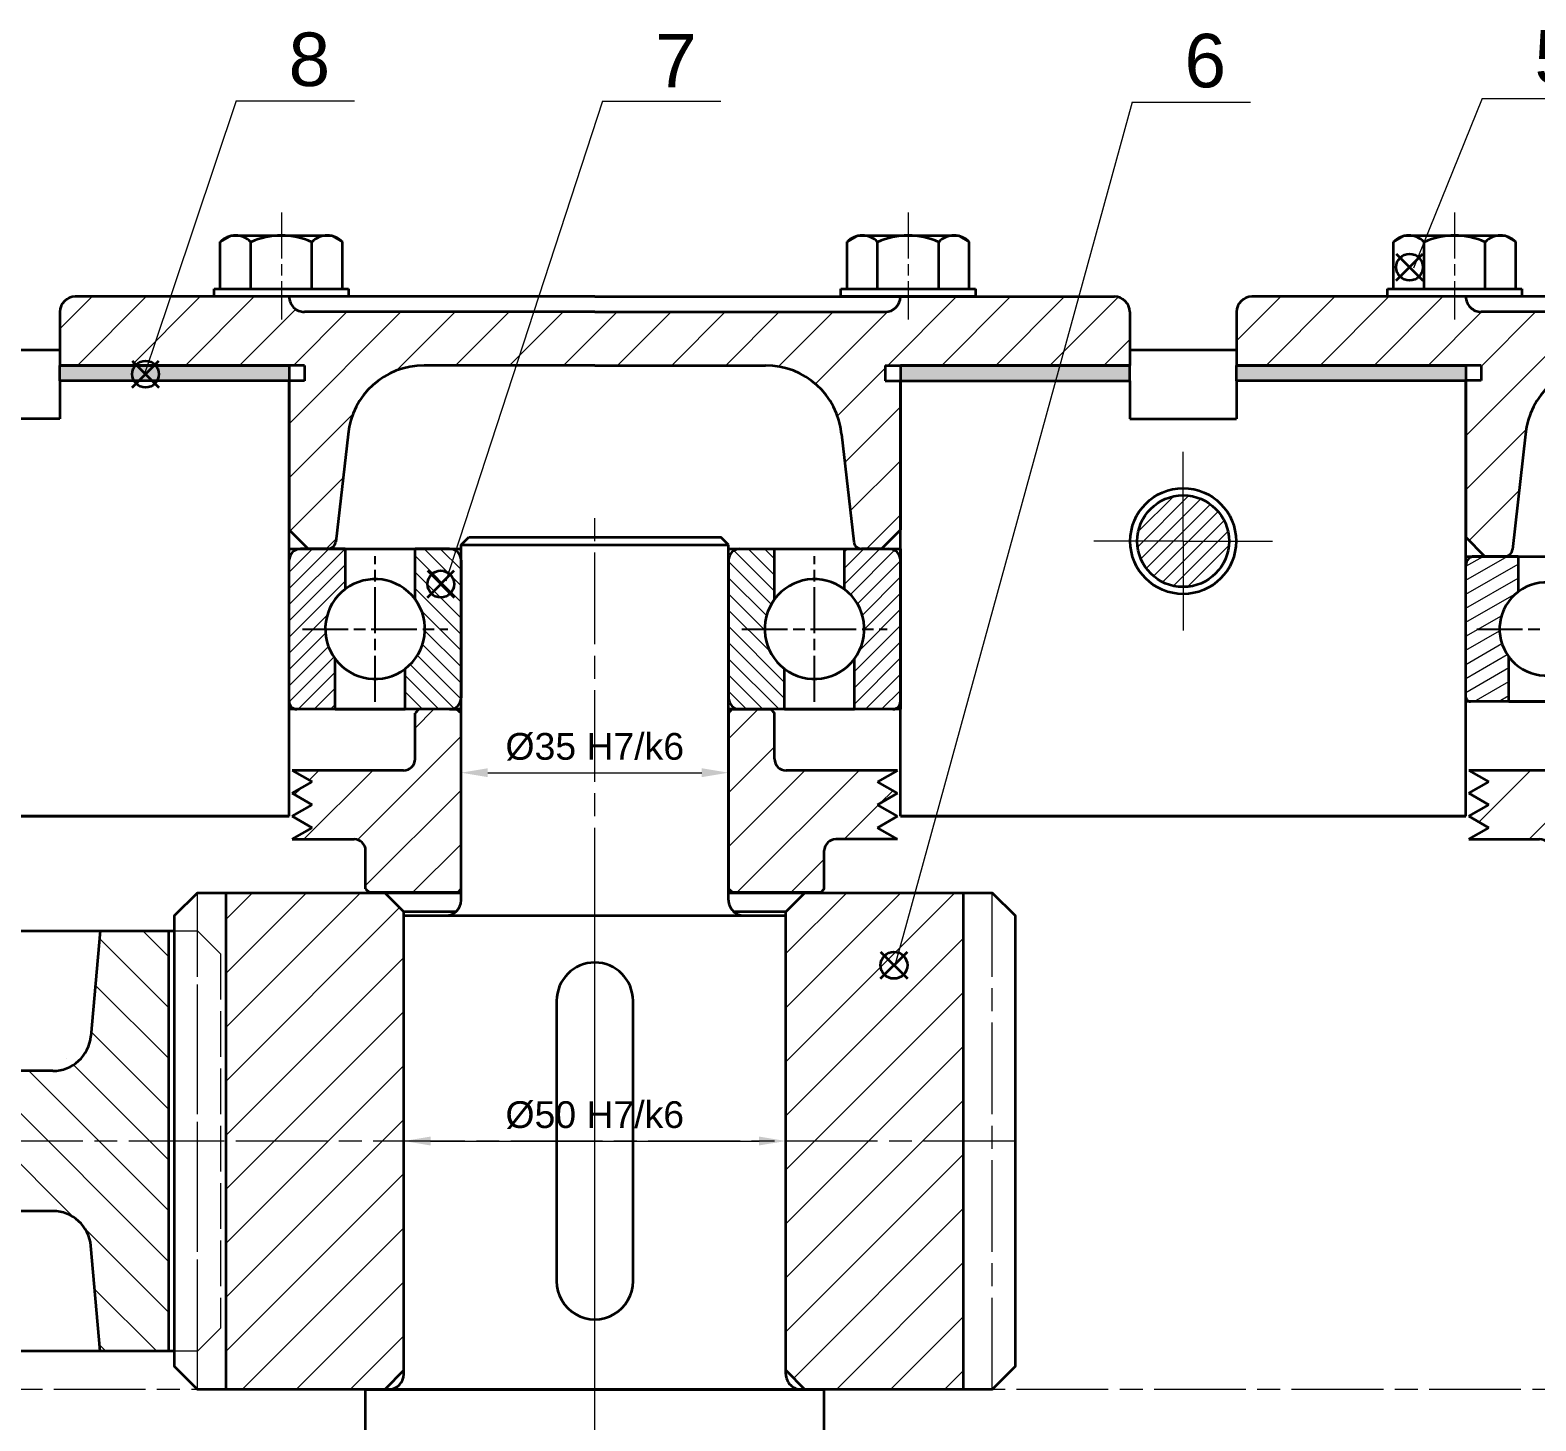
# Model space of a CAD drawing. Header units: millimetres. Extents: x 4028 to 8898, y 4975 to 5816.
# Drawn here: x 5647.1 to 5844.1, y 5161.6 to 5343.6 of the extents above; entities that cross this region are included whole.
import ezdxf

# ---------------------------------------------------------------- set-up
doc = ezdxf.new("R2010")
doc.units = ezdxf.units.MM
for name, pattern in [('AM_ISO02W050', [7.5, 6, -1.5]), ('AM_ISO08W050', [18, 12, -1.5, 3, -1.5]), ('AM_ISO08W050x2', [9, 6, -0.75, 1.5, -0.75])]:
    doc.linetypes.add(name, pattern=pattern)
doc.layers.get('0').update_dxf_attribs({"lineweight": 35})
for name, color, linetype, lineweight in [('AM_0', 7, 'Continuous', 35), ('AM_0N', 7, 'Continuous', 35), ('AM_12', 7, 'Continuous', 35), ('AM_3', 6, 'AM_ISO02W050', 13), ('AM_4', 3, 'Continuous', 13), ('AM_5', 3, 'Continuous', 13), ('AM_7', 4, 'AM_ISO08W050', 13), ('AM_7N', 4, 'AM_ISO08W050', 25), ('AM_8', 1, 'Continuous', 13), ('Dim', 2, 'Continuous', 9)]:
    doc.layers.add(name, color=color, linetype=linetype, lineweight=lineweight)
doc.styles.get("Standard").update_dxf_attribs({"font": 'arial.ttf'})
doc.dimstyles.new('AM_ISO$0', dxfattribs={"dimtxt": 3.5, "dimasz": 3.5, "dimexe": 1, "dimexo": 1.25, "dimgap": 1.5, "dimtad": 1, "dimtoh": 1, "dimdsep": 46, "dimtxsty": 'Standard', "dimcen": 0, "dimclrd": 256, "dimclre": 256, "dimclrt": 2, "dimadec": 0, "dimazin": 2, "dimtp": 0.1, "dimtm": 0.1, "dimtfac": 0.71, "dimtmove": 1, "dimatfit": 3, "dimfxl": 1, "dimlwd": -1, "dimlwe": -1, "dimarcsym": 2})
pattern_1 = [(45, (-1806.1169, -1909.015), (-1.0606602, 1.0606602), [])]
pattern_2 = [(135, (-1806.1169, -1909.015), (-1.0606602, -1.0606602), [])]
pattern_3 = [(45, (0, 0), (-3.535534, 3.535534), [])]
pattern_4 = [(45, (-619.927, 115.7285), (-3.535534, 3.535534), [])]
pattern_5 = [(45, (0, 0), (-3.535534, 3.535534), [])]
pattern_6 = [(135, (0, 0), (-3.323402, -3.323402), [])]

# ---------------------------------------------------------------- blocks, each defined once
blk = doc.blocks.new('ol1')
at = {"layer": 'AM_8'}
h = blk.add_hatch(dxfattribs=at)
h.set_pattern_fill('ANSI31', color=256, scale=0.5, angle=-15, style=0)
h.set_pattern_definition([(120, (0, 0), (-1.374815, -0.79375), [])])
h.paths.add_polyline_path([(-109.12, -60.91, -0.414214), (-108.02, -59.81), (-90.72, -59.81, -0.414214), (-90.12, -60.41), (-90.12, -65.44), (-95.97, -65.44, 0.414214), (-104.49, -66.66), (-109.12, -66.66)])
h.paths.add_polyline_path([(-109.12, -124.97), (-104.49, -124.97, 0.414214), (-95.97, -126.18), (-90.12, -126.18), (-90.12, -131.21, -0.414214), (-90.72, -131.81), (-108.02, -131.81, -0.414214), (-109.12, -130.71)])
h = blk.add_hatch(dxfattribs=at)
h.set_pattern_fill('ANSI31', color=256, scale=0.5, angle=90, style=0)
h.set_pattern_definition([(225, (0, 0), (1.122532, -1.122532), [])])
h.paths.add_polyline_path([(-109.12, -111.91, -0.414214), (-108.02, -110.81), (-91.22, -110.81, -0.414214), (-90.12, -111.91), (-90.12, -117.66), (-94.75, -117.66, 0.414214), (-103.28, -116.44), (-109.12, -116.44)])
h.paths.add_polyline_path([(-109.12, -75.18), (-103.28, -75.18, 0.414214), (-94.75, -73.97), (-90.12, -73.97), (-90.12, -79.71, -0.414214), (-91.22, -80.81), (-108.02, -80.81, -0.414214), (-109.12, -79.71)])
at = {"layer": 'AM_0N'}
for p, q in [((-109.12, -66.66), (-109.12, -60.91)), ((-108.02, -59.81), (-90.72, -59.81)), ((-90.12, -60.41), (-90.12, -65.44)), ((-109.12, -75.18), (-109.12, -66.66)), ((-104.49, -66.66), (-109.12, -66.66)), ((-90.12, -65.44), (-95.97, -65.44)), ((-90.12, -73.97), (-90.12, -65.44)), ((-90.12, -73.97), (-94.75, -73.97)), ((-90.12, -73.97), (-90.12, -79.71)), ((-109.12, -79.71), (-109.12, -75.18)), ((-103.28, -75.18), (-109.12, -75.18)), ((-109.12, -80.81), (-109.12, -79.71)), ((-90.12, -80.81), (-90.12, -79.71)), ((-108.02, -80.81), (-91.22, -80.81)), ((-109.12, -111.91), (-109.12, -110.81)), ((-109.12, -111.91), (-109.12, -116.44)), ((-108.02, -110.81), (-91.22, -110.81)), ((-90.12, -111.91), (-90.12, -110.81)), ((-90.12, -111.91), (-90.12, -117.66)), ((-109.12, -124.97), (-109.12, -116.44)), ((-103.28, -116.44), (-109.12, -116.44)), ((-90.12, -117.66), (-94.75, -117.66)), ((-90.12, -126.18), (-90.12, -117.66)), ((-109.12, -124.97), (-109.12, -130.71)), ((-109.12, -124.97), (-104.49, -124.97)), ((-90.12, -126.18), (-95.97, -126.18)), ((-90.12, -126.18), (-90.12, -131.21)), ((-90.72, -131.81), (-108.02, -131.81))]:
    blk.add_line(p, q, dxfattribs=at)
for centre, radius, start, end in [((-108.02, -60.91), 1.1, 90, 180), ((-90.72, -60.41), 0.6, 0, 90), ((-99.62, -70.31), 6.09, 53.1301, 143.1301), ((-99.62, -70.31), 6.09, 143.1301, 233.1301), ((-99.62, -70.31), 6.09, 323.1301, 53.1301), ((-99.62, -70.31), 6.09, 233.1301, 323.1301), ((-108.02, -79.71), 1.1, 180, 270), ((-91.22, -79.71), 1.1, 270, 0), ((-108.02, -111.91), 1.1, 90, 180), ((-91.22, -111.91), 1.1, 0, 90), ((-99.62, -121.31), 6.09, 36.8699, 126.8699), ((-99.62, -121.31), 6.09, 126.8699, 216.8699), ((-99.62, -121.31), 6.09, 306.8699, 36.8699), ((-99.62, -121.31), 6.09, 216.8699, 306.8699), ((-108.02, -130.71), 1.1, 180, 270), ((-90.72, -131.21), 0.6, 270, 0)]:
    blk.add_arc(centre, radius, start, end, dxfattribs=at)
at = {"layer": 'AM_7N', "linetype": 'AM_ISO08W050x2'}
for p, q in [((-99.62, -79.4), (-99.62, -61.22)), ((-90.53, -70.31), (-108.71, -70.31)), ((-99.62, -130.4), (-99.62, -112.22)), ((-90.53, -121.31), (-108.71, -121.31))]:
    blk.add_line(p, q, dxfattribs=at)
blk = doc.blocks.new('oltruc2')
at = {"layer": 'AM_8', "rotation": 90}
blk.add_blockref('ol1', (1393.24, 1951.49), dxfattribs=at)
blk = doc.blocks.new('ol2')
at = {"layer": 'AM_8'}
h = blk.add_hatch(dxfattribs=at)
h.set_pattern_fill('_U', color=256, scale=1.5, angle=45, style=0, pattern_type=0)
h.set_pattern_definition(pattern_1)
edge = h.paths.add_edge_path()
edge.add_line((-3.915, -10.5), (-9.75, -10.5))
edge.add_arc((-9.75, -9), 1.5, 540, 630, ccw=False)
edge.add_line((-11.25, -9), (-11.25, 9.5))
edge.add_arc((-10.25, 9.5), 1, 450, 540, ccw=False)
edge.add_line((-10.25, 10.5), (-5.22, 10.5))
edge.add_line((-5.22, 10.5), (-5.22, 3.915))
edge.add_arc((0, 0), 6.525, 503.1301, 593.1301)
edge.add_line((-3.915, -5.22), (-3.915, -10.5))
h = blk.add_hatch(dxfattribs=at)
h.set_pattern_fill('_U', color=256, scale=1.5, angle=135, style=0, pattern_type=0)
h.set_pattern_definition(pattern_2)
edge = h.paths.add_edge_path()
edge.add_line((9.75, -10.5), (5.22, -10.5))
edge.add_line((5.22, -10.5), (5.22, -3.915))
edge.add_arc((0, 0), 6.525, 683.1301, 773.1301)
edge.add_line((3.915, 5.22), (3.915, 10.5))
edge.add_line((3.915, 10.5), (9.75, 10.5))
edge.add_arc((9.75, 9), 1.5, 360, 450, ccw=False)
edge.add_line((11.25, 9), (11.25, -9))
edge.add_arc((9.75, -9), 1.5, 630, 720, ccw=False)
h = blk.add_hatch(dxfattribs=at)
h.set_pattern_fill('_U', color=256, scale=1.5, angle=135, style=0, pattern_type=0)
h.set_pattern_definition(pattern_2)
edge = h.paths.add_edge_path()
edge.add_line((47.75, 10.5), (53.585, 10.5))
edge.add_line((53.585, 10.5), (53.585, 5.22))
edge.add_arc((57.5, 0), 6.525, 486.8699, 576.8699)
edge.add_line((52.28, -3.915), (52.28, -10.5))
edge.add_line((52.28, -10.5), (47.75, -10.5))
edge.add_arc((47.75, -9), 1.5, 540, 630, ccw=False)
edge.add_line((46.25, -9), (46.25, 9))
edge.add_arc((47.75, 9), 1.5, 450, 540, ccw=False)
h = blk.add_hatch(dxfattribs=at)
h.set_pattern_fill('_U', color=256, scale=1.5, angle=45, style=0, pattern_type=0)
h.set_pattern_definition(pattern_1)
edge = h.paths.add_edge_path()
edge.add_line((62.72, 3.915), (62.72, 10.5))
edge.add_line((62.72, 10.5), (67.75, 10.5))
edge.add_arc((67.75, 9.5), 1, 360, 450, ccw=False)
edge.add_line((68.75, 9.5), (68.75, -9))
edge.add_arc((67.25, -9), 1.5, 630, 720, ccw=False)
edge.add_line((67.25, -10.5), (61.415, -10.5))
edge.add_line((61.415, -10.5), (61.415, -5.22))
edge.add_arc((57.5, 0), 6.525, 666.8699, 756.8699)
at = {"layer": 'AM_0N'}
for p, q in [((-10.25, 10.5), (-5.22, 10.5)), ((3.915, 10.5), (-5.22, 10.5)), ((-5.22, 10.5), (-5.22, 3.915)), ((3.915, 10.5), (9.75, 10.5)), ((3.915, 10.5), (3.915, 5.22)), ((11.25, 10.5), (9.75, 10.5)), ((47.75, 10.5), (46.25, 10.5)), ((47.75, 10.5), (53.585, 10.5)), ((62.72, 10.5), (53.585, 10.5)), ((53.585, 10.5), (53.585, 5.22)), ((62.72, 10.5), (67.75, 10.5)), ((62.72, 10.5), (62.72, 3.915)), ((-11.25, -9), (-11.25, 9.5)), ((11.25, -9), (11.25, 9)), ((46.25, -9), (46.25, 9)), ((68.75, 9.5), (68.75, -9)), ((5.22, -3.915), (5.22, -10.5)), ((52.28, -3.915), (52.28, -10.5)), ((-3.915, -5.22), (-3.915, -10.5)), ((61.415, -10.5), (61.415, -5.22)), ((-3.915, -10.5), (-9.75, -10.5)), ((5.22, -10.5), (-3.915, -10.5)), ((9.75, -10.5), (5.22, -10.5)), ((11.25, -10.5), (9.75, -10.5)), ((47.75, -10.5), (46.25, -10.5)), ((47.75, -10.5), (52.28, -10.5)), ((61.415, -10.5), (52.28, -10.5)), ((61.415, -10.5), (67.25, -10.5))]:
    blk.add_line(p, q, dxfattribs=at)
for centre, radius, start, end in [((-10.25, 9.5), 1, 90, 180), ((9.75, 9), 1.5, 0, 90), ((47.75, 9), 1.5, 90, 180), ((67.75, 9.5), 1, 0, 90), ((0, 0), 6.525, 53.1301, 143.1301), ((57.5, 0), 6.525, 36.8699, 126.8699), ((0, 0), 6.525, 323.1301, 53.1301), ((57.5, 0), 6.525, 126.8699, 216.8699), ((0, 0), 6.525, 143.1301, 233.1301), ((57.5, 0), 6.525, 306.8699, 36.8699), ((0, 0), 6.525, 233.1301, 323.1301), ((57.5, 0), 6.525, 216.8699, 306.8699), ((-9.75, -9), 1.5, 180, 270), ((9.75, -9), 1.5, 270, 0), ((47.75, -9), 1.5, 180, 270), ((67.25, -9), 1.5, 270, 0)]:
    blk.add_arc(centre, radius, start, end, dxfattribs=at)
at = {"layer": 'AM_7N', "linetype": 'AM_ISO08W050x2'}
for p, q in [((0, 9.525), (0, -9.525)), ((57.5, 9.525), (57.5, -9.525)), ((67.025, 0), (47.975, 0)), ((9.525, 0), (-9.525, 0))]:
    blk.add_line(p, q, dxfattribs=at)
blk = doc.blocks.new('olan2')
at = {"layer": 'AM_8'}
blk.add_blockref('ol2', (0, 0), dxfattribs=at)
blk = doc.blocks.new('truc2')
at = {"layer": 'AM_0'}
for p, q in [((1259.7, 2383.12), (1259.7, 2373.12)), ((1319.7, 2383.12), (1319.7, 2373.12)), ((1319.7, 2373.12), (1259.7, 2373.12)), ((1316.7, 2373.12), (1262.7, 2373.12)), ((1264.7, 2371.12), (1264.7, 2311.12)), ((1314.7, 2371.12), (1314.7, 2311.12)), ((1314.7, 2311.12), (1264.7, 2311.12)), ((1309.2, 2311.12), (1270.2, 2311.12)), ((1272.2, 2309.12), (1272.2, 2262.62)), ((1307.2, 2309.12), (1307.2, 2262.62)), ((1307.2, 2262.62), (1272.2, 2262.62)), ((1272.2, 2262.62), (1273.2, 2261.62)), ((1307.2, 2262.62), (1306.2, 2261.62)), ((1306.2, 2261.62), (1273.2, 2261.62))]:
    blk.add_line(p, q, dxfattribs=at)
for points in [[(1284.7, 2358.97), (1284.7, 2331.47)], [(1294.7, 2331.47), (1294.7, 2358.97)], [(1284.7, 2331.47), (1284.7, 2322.27)], [(1294.7, 2322.27), (1294.7, 2331.47)]]:
    blk.add_lwpolyline(points, dxfattribs=at)
for centre, radius, start, end in [((1262.7, 2371.12), 2, 0, 90), ((1316.7, 2371.12), 2, 90, 180), ((1289.7, 2358.97), 5, 0, 180), ((1289.7, 2322.27), 5, 180, 0), ((1270.2, 2309.12), 2, 0, 90), ((1309.2, 2309.12), 2, 90, 180)]:
    blk.add_arc(centre, radius, start, end, dxfattribs=at)
at = {"layer": 'AM_7'}
blk.add_line((1289.7, 2473.62), (1289.7, 2258.62), dxfattribs=at)
blk = doc.blocks.new('napolan21')
at = {"layer": 'AM_8'}
h = blk.add_hatch(dxfattribs=at)
h.set_pattern_fill('_U', color=256, scale=5, angle=45, style=0, pattern_type=0)
h.set_pattern_definition(pattern_3)
edge = h.paths.add_edge_path()
edge.add_line((1797.16, 2198.57), (1769.16, 2198.57))
edge.add_arc((1769.16, 2200.57), 2, 180, 270, ccw=False)
edge.add_line((1767.16, 2200.57), (1767.16, 2207.57))
edge.add_line((1767.16, 2207.57), (1799.16, 2207.57))
edge.add_line((1799.16, 2207.57), (1799.16, 2209.57))
edge.add_line((1799.16, 2209.57), (1797.16, 2209.57))
edge.add_line((1797.16, 2209.57), (1797.16, 2229.07))
edge.add_line((1797.16, 2229.07), (1799.66, 2231.57))
edge.add_line((1799.66, 2231.57), (1803.16, 2231.57))
edge.add_line((1803.16, 2231.57), (1804.86, 2216.57))
edge.add_arc((1814.81, 2217.57), 10, 185.7106, 270)
edge.add_line((1814.81, 2207.57), (1837.16, 2207.57))
edge.add_line((1837.16, 2207.57), (1859.51, 2207.57))
edge.add_arc((1859.51, 2217.57), 10, 270, 354.2894)
edge.add_line((1869.46, 2216.57), (1871.16, 2231.57))
edge.add_line((1871.16, 2231.57), (1874.66, 2231.57))
edge.add_line((1874.66, 2231.57), (1877.16, 2229.07))
edge.add_line((1877.16, 2229.07), (1877.16, 2209.57))
edge.add_line((1877.16, 2209.57), (1875.16, 2209.57))
edge.add_line((1875.16, 2209.57), (1875.16, 2207.57))
edge.add_line((1875.16, 2207.57), (1907.16, 2207.57))
edge.add_line((1907.16, 2207.57), (1907.16, 2200.57))
edge.add_arc((1905.16, 2200.57), 2, -90, 0, ccw=False)
edge.add_line((1905.16, 2198.57), (1877.16, 2198.57))
edge.add_arc((1875.16, 2198.57), 2, 0, 90)
edge.add_line((1875.16, 2200.57), (1799.16, 2200.57))
edge.add_arc((1799.16, 2198.57), 2, 90, 180)
for p, q in [((1797.16, 2229.07), (1799.66, 2231.57)), ((1799.66, 2231.57), (1802.27, 2231.57)), ((1874.66, 2231.57), (1872.05, 2231.57)), ((1877.16, 2229.07), (1874.66, 2231.57)), ((1797.16, 2209.57), (1797.16, 2229.07)), ((1804.86, 2216.57), (1803.26, 2230.68)), ((1869.46, 2216.57), (1871.06, 2230.68)), ((1877.16, 2209.57), (1877.16, 2229.07)), ((1799.16, 2209.57), (1797.16, 2209.57)), ((1799.16, 2207.57), (1799.16, 2209.57)), ((1875.16, 2209.57), (1877.16, 2209.57)), ((1875.16, 2207.57), (1875.16, 2209.57)), ((1799.16, 2207.57), (1767.16, 2207.57)), ((1767.16, 2200.57), (1767.16, 2207.57)), ((1837.16, 2207.57), (1814.81, 2207.57)), ((1837.16, 2207.57), (1859.51, 2207.57)), ((1875.16, 2207.57), (1907.16, 2207.57)), ((1907.16, 2200.57), (1907.16, 2207.57)), ((1837.16, 2200.57), (1799.16, 2200.57)), ((1837.16, 2200.57), (1875.16, 2200.57)), ((1837.16, 2198.57), (1769.16, 2198.57)), ((1837.16, 2198.57), (1769.16, 2198.57)), ((1837.16, 2198.57), (1905.16, 2198.57)), ((1837.16, 2198.57), (1905.16, 2198.57))]:
    blk.add_line(p, q)
for centre, radius, start, end in [((1802.27, 2230.57), 1, 6.4662, 90), ((1872.05, 2230.57), 1, 90, 173.5338), ((1814.81, 2217.57), 10, 185.7106, 270), ((1859.51, 2217.57), 10, 270, 354.2894), ((1769.16, 2200.57), 2, 180, 270), ((1799.16, 2198.57), 2, 90, 180), ((1875.16, 2198.57), 2, 0, 90), ((1905.16, 2200.57), 2, 270, 0)]:
    blk.add_arc(centre, radius, start, end)
blk = doc.blocks.new('napo1')
at = {"layer": 'AM_8'}
h = blk.add_hatch(dxfattribs=at)
h.set_pattern_fill('_U', color=256, scale=5, angle=45, style=0, pattern_type=0)
h.set_pattern_definition(pattern_3)
edge = h.paths.add_edge_path()
edge.add_line((796.92, 2690.54), (794.92, 2690.54))
edge.add_line((794.92, 2690.54), (794.92, 2711.04))
edge.add_line((794.92, 2711.04), (797.42, 2713.54))
edge.add_line((797.42, 2713.54), (800.92, 2713.54))
edge.add_line((800.92, 2713.54), (802.72, 2697.55))
edge.add_arc((812.67, 2698.54), 10, 185.7106, 270)
edge.add_line((812.67, 2688.54), (849.17, 2688.54))
edge.add_arc((849.17, 2698.54), 10, 270, 354.2894)
edge.add_line((859.12, 2697.55), (860.92, 2713.54))
edge.add_line((860.92, 2713.54), (864.42, 2713.54))
edge.add_line((864.42, 2713.54), (866.92, 2711.04))
edge.add_line((866.92, 2711.04), (866.92, 2690.54))
edge.add_line((866.92, 2690.54), (864.92, 2690.54))
edge.add_line((864.92, 2690.54), (864.92, 2688.54))
edge.add_line((864.92, 2688.54), (896.92, 2688.54))
edge.add_line((896.92, 2688.54), (896.92, 2681.54))
edge.add_arc((894.92, 2681.54), 2, -90, 0, ccw=False)
edge.add_line((894.92, 2679.54), (866.92, 2679.54))
edge.add_arc((864.92, 2679.54), 2, 0, 90)
edge.add_line((864.92, 2681.54), (796.92, 2681.54))
edge.add_arc((796.92, 2679.54), 2, 90, 180)
edge.add_line((794.92, 2679.54), (766.92, 2679.54))
edge.add_arc((766.92, 2681.54), 2, 180, 270, ccw=False)
edge.add_line((764.92, 2681.54), (764.92, 2688.54))
edge.add_line((764.92, 2688.54), (796.92, 2688.54))
edge.add_line((796.92, 2688.54), (796.92, 2690.54))
for p, q in [((797.42, 2713.54), (794.92, 2711.04)), ((800.02, 2713.54), (797.42, 2713.54)), ((802.72, 2697.55), (801.02, 2712.65)), ((859.12, 2697.55), (860.82, 2712.65)), ((861.81, 2713.54), (864.42, 2713.54)), ((864.42, 2713.54), (866.92, 2711.04)), ((794.92, 2690.54), (794.92, 2711.04)), ((866.92, 2690.54), (866.92, 2711.04)), ((796.92, 2690.54), (794.92, 2690.54)), ((796.92, 2688.54), (796.92, 2690.54)), ((864.92, 2690.54), (866.92, 2690.54)), ((864.92, 2688.54), (864.92, 2690.54)), ((796.92, 2688.54), (764.92, 2688.54)), ((764.92, 2681.54), (764.92, 2688.54)), ((830.92, 2688.54), (812.67, 2688.54)), ((830.92, 2688.54), (849.17, 2688.54)), ((864.92, 2688.54), (896.92, 2688.54)), ((896.92, 2681.54), (896.92, 2688.54)), ((830.92, 2681.54), (796.92, 2681.54)), ((830.92, 2681.54), (864.92, 2681.54)), ((830.92, 2679.54), (766.92, 2679.54)), ((830.92, 2679.54), (766.92, 2679.54)), ((830.92, 2679.54), (894.92, 2679.54)), ((830.92, 2679.54), (894.92, 2679.54))]:
    blk.add_line(p, q)
for centre, radius, start, end in [((800.02, 2712.54), 1, 6.419, 90), ((861.81, 2712.54), 1, 90, 173.581), ((812.67, 2698.54), 10, 185.7106, 270), ((849.17, 2698.54), 10, 270, 354.2894), ((766.92, 2681.54), 2, 180, 270), ((796.92, 2679.54), 2, 90, 180), ((864.92, 2679.54), 2, 0, 90), ((894.92, 2681.54), 2, 270, 0)]:
    blk.add_arc(centre, radius, start, end)
blk = doc.blocks.new('bac2')
at = {"layer": 'AM_8'}
h = blk.add_hatch(dxfattribs=at)
h.set_pattern_fill('_U', color=256, scale=5, angle=45, style=0, pattern_type=0)
h.set_pattern_definition(pattern_4)
edge = h.paths.add_edge_path()
edge.add_line((1177.94, 2568.35), (1175.34, 2566.85))
edge.add_line((1175.34, 2566.85), (1177.94, 2565.35))
edge.add_line((1177.94, 2565.35), (1175.34, 2563.85))
edge.add_line((1175.34, 2563.85), (1177.94, 2562.35))
edge.add_line((1177.94, 2562.35), (1175.34, 2560.85))
edge.add_line((1175.34, 2560.85), (1183.44, 2560.85))
edge.add_arc((1183.44, 2559.35), 1.5, 0, 90, ccw=False)
edge.add_line((1184.94, 2559.35), (1184.94, 2554.35))
edge.add_line((1184.94, 2554.35), (1185.43, 2553.85))
edge.add_line((1185.43, 2553.85), (1191.22, 2553.85))
edge.add_line((1191.22, 2553.85), (1197, 2553.86))
edge.add_line((1197, 2553.86), (1197.44, 2554.36))
edge.add_line((1197.44, 2554.36), (1197.44, 2577.36))
edge.add_line((1197.44, 2577.36), (1196.86, 2577.85))
edge.add_line((1196.86, 2577.85), (1191.91, 2577.85))
edge.add_line((1191.91, 2577.85), (1191.41, 2577.35))
edge.add_line((1191.41, 2577.35), (1191.41, 2571.35))
edge.add_arc((1189.91, 2571.35), 1.5, -90, 0, ccw=False)
edge.add_line((1189.91, 2569.85), (1175.34, 2569.85))
edge.add_line((1175.34, 2569.85), (1177.94, 2568.35))
h = blk.add_hatch(dxfattribs=at)
h.set_pattern_fill('_U', color=256, scale=5, angle=45, style=0, pattern_type=0)
h.set_pattern_definition(pattern_4)
edge = h.paths.add_edge_path()
edge.add_line((1233, 2553.85), (1238.76, 2553.85))
edge.add_line((1238.76, 2553.85), (1244.53, 2553.85))
edge.add_line((1244.53, 2553.85), (1244.96, 2554.35))
edge.add_line((1244.96, 2554.35), (1244.96, 2559.35))
edge.add_arc((1246.52, 2559.29), 1.56, 90.8951, 177.8385, ccw=False)
edge.add_line((1246.5, 2560.85), (1254.54, 2560.85))
edge.add_line((1254.54, 2560.85), (1251.94, 2562.35))
edge.add_line((1251.94, 2562.35), (1254.54, 2563.85))
edge.add_line((1254.54, 2563.85), (1251.94, 2565.35))
edge.add_line((1251.94, 2565.35), (1254.54, 2566.85))
edge.add_line((1254.54, 2566.85), (1251.94, 2568.35))
edge.add_line((1251.94, 2568.35), (1254.54, 2569.85))
edge.add_line((1254.54, 2569.85), (1239.97, 2569.85))
edge.add_arc((1239.97, 2571.35), 1.5, 180, 270, ccw=False)
edge.add_line((1238.47, 2571.35), (1238.47, 2577.35))
edge.add_line((1238.47, 2577.35), (1237.97, 2577.85))
edge.add_line((1237.97, 2577.85), (1235.43, 2577.85))
edge.add_line((1235.43, 2577.85), (1233.94, 2577.85))
edge.add_line((1233.94, 2577.85), (1232.88, 2577.85))
edge.add_line((1232.88, 2577.85), (1232.44, 2577.35))
edge.add_line((1232.44, 2577.35), (1232.44, 2554.35))
edge.add_line((1232.44, 2554.35), (1233, 2553.85))
for p, q in [((1191.91, 2577.85), (1191.41, 2577.35)), ((1196.86, 2577.85), (1191.91, 2577.85)), ((1196.86, 2577.85), (1197.44, 2577.36)), ((1232.88, 2577.85), (1232.44, 2577.35)), ((1232.44, 2577.35), (1232.88, 2577.85)), ((1237.97, 2577.85), (1232.88, 2577.85)), ((1232.88, 2577.85), (1237.97, 2577.85)), ((1237.97, 2577.85), (1238.47, 2577.35)), ((1237.97, 2577.85), (1238.47, 2577.35)), ((1191.41, 2571.35), (1191.41, 2577.35)), ((1197.44, 2576.84), (1197.44, 2577.36)), ((1197.44, 2554.36), (1197.44, 2576.84)), ((1232.44, 2554.35), (1232.44, 2577.35)), ((1232.44, 2577.35), (1232.44, 2554.35)), ((1238.47, 2571.35), (1238.47, 2577.35)), ((1189.91, 2569.85), (1175.34, 2569.85)), ((1175.34, 2569.85), (1177.94, 2568.35)), ((1254.54, 2569.85), (1239.97, 2569.85)), ((1254.54, 2569.85), (1251.94, 2568.35)), ((1175.34, 2566.85), (1177.94, 2568.35)), ((1254.54, 2566.85), (1251.94, 2568.35)), ((1175.34, 2566.85), (1177.94, 2565.35)), ((1254.54, 2566.85), (1251.94, 2565.35)), ((1175.34, 2563.85), (1177.94, 2565.35)), ((1175.34, 2563.85), (1177.94, 2562.35)), ((1254.54, 2563.85), (1251.94, 2565.35)), ((1254.54, 2563.85), (1251.94, 2562.35)), ((1175.34, 2560.85), (1177.94, 2562.35)), ((1254.54, 2560.85), (1251.94, 2562.35)), ((1175.34, 2560.85), (1183.44, 2560.85)), ((1254.54, 2560.85), (1246.5, 2560.85)), ((1184.94, 2554.35), (1184.94, 2559.35)), ((1244.96, 2554.35), (1244.96, 2559.35)), ((1184.94, 2554.35), (1185.44, 2553.85)), ((1197.44, 2554.36), (1197, 2553.86)), ((1233, 2553.85), (1232.44, 2554.35)), ((1244.96, 2554.35), (1244.53, 2553.85)), ((1197, 2553.86), (1185.44, 2553.85)), ((1244.53, 2553.85), (1233, 2553.85))]:
    blk.add_line(p, q)
for centre, radius, start, end in [((1189.91, 2571.35), 1.5, 270, 0), ((1239.97, 2571.35), 1.5, 180, 270), ((1183.44, 2559.35), 1.5, 0, 90), ((1246.52, 2559.29), 1.56, 90.8951, 177.8385)]:
    blk.add_arc(centre, radius, start, end)
blk = doc.blocks.new('bac3')
at = {"layer": 'AM_8'}
h = blk.add_hatch(dxfattribs=at)
h.set_pattern_fill('_U', color=256, scale=6.24, angle=45, style=0, pattern_type=0)
h.set_pattern_definition([(45, (-770.0764, 115.7285), (-4.412346, 4.412346), [])])
edge = h.paths.add_edge_path()
edge.add_arc((1188.44, 2559.35), 1.5, 0, 90, ccw=False)
edge.add_line((1189.94, 2559.35), (1189.94, 2554.35))
edge.add_line((1189.94, 2554.35), (1190.43, 2553.85))
edge.add_line((1190.43, 2553.85), (1194.87, 2553.85))
edge.add_line((1194.87, 2553.85), (1198.41, 2553.86))
edge.add_arc((1198.29, 2555.35), 1.5, 274.6723, 360)
edge.add_line((1199.79, 2555.35), (1199.79, 2578))
edge.add_line((1199.79, 2578), (1198.94, 2578.85))
edge.add_line((1198.94, 2578.85), (1194.66, 2578.84))
edge.add_line((1194.66, 2578.84), (1194.16, 2578.34))
edge.add_line((1194.16, 2578.34), (1194.16, 2571.35))
edge.add_arc((1192.66, 2571.35), 1.5, -90, 0, ccw=False)
edge.add_line((1192.66, 2569.85), (1179.19, 2569.85))
edge.add_line((1179.19, 2569.85), (1181.79, 2568.35))
edge.add_line((1181.79, 2568.35), (1179.19, 2566.85))
edge.add_line((1179.19, 2566.85), (1181.79, 2565.35))
edge.add_line((1181.79, 2565.35), (1179.19, 2563.85))
edge.add_line((1179.19, 2563.85), (1181.79, 2562.35))
edge.add_line((1181.79, 2562.35), (1179.19, 2560.85))
edge.add_line((1179.19, 2560.85), (1188.05, 2560.85))
edge.add_line((1188.05, 2560.85), (1188.44, 2560.85))
h = blk.add_hatch(dxfattribs=at)
h.set_pattern_fill('_U', color=256, scale=5.2, angle=45, style=0, pattern_type=0)
h.set_pattern_definition([(45, (-770.0764, 115.7285), (-3.676955, 3.676955), [])])
edge = h.paths.add_edge_path()
edge.add_arc((1231.29, 2555.35), 1.5, 254.183, 270)
edge.add_line((1231.29, 2553.85), (1235.06, 2553.85))
edge.add_line((1235.06, 2553.85), (1239.53, 2553.85))
edge.add_line((1239.53, 2553.85), (1239.96, 2554.35))
edge.add_line((1239.96, 2554.35), (1239.96, 2559.35))
edge.add_arc((1241.52, 2559.29), 1.56, 90.8951, 177.8385, ccw=False)
edge.add_line((1241.5, 2560.85), (1250.39, 2560.85))
edge.add_line((1250.39, 2560.85), (1247.79, 2562.35))
edge.add_line((1247.79, 2562.35), (1250.39, 2563.85))
edge.add_line((1250.39, 2563.85), (1247.79, 2565.35))
edge.add_line((1247.79, 2565.35), (1250.39, 2566.85))
edge.add_line((1250.39, 2566.85), (1247.79, 2568.35))
edge.add_line((1247.79, 2568.35), (1250.39, 2569.85))
edge.add_line((1250.39, 2569.85), (1236.92, 2569.85))
edge.add_arc((1236.92, 2571.35), 1.5, 180, 270, ccw=False)
edge.add_line((1235.42, 2571.35), (1235.42, 2578.35))
edge.add_line((1235.42, 2578.35), (1234.92, 2578.85))
edge.add_line((1234.92, 2578.85), (1230.94, 2578.85))
edge.add_line((1230.94, 2578.85), (1229.94, 2577.85))
edge.add_line((1229.94, 2577.85), (1229.94, 2554.85))
edge.add_line((1229.94, 2554.85), (1230.88, 2553.91))
for p, q in [((1194.66, 2578.84), (1194.16, 2578.34)), ((1194.16, 2571.35), (1194.16, 2578.34)), ((1198.94, 2578.85), (1194.66, 2578.84)), ((1199.94, 2577.85), (1198.94, 2578.85)), ((1199.94, 2577.84), (1199.94, 2577.85)), ((1199.94, 2554.86), (1199.94, 2577.84)), ((1229.94, 2577.85), (1230.94, 2578.85)), ((1229.94, 2554.85), (1229.94, 2577.85)), ((1229.94, 2577.85), (1229.94, 2554.85)), ((1234.92, 2578.85), (1230.94, 2578.85)), ((1230.94, 2578.85), (1234.92, 2578.85)), ((1234.92, 2578.85), (1235.42, 2578.35)), ((1234.92, 2578.85), (1235.42, 2578.35)), ((1235.42, 2571.35), (1235.42, 2578.35)), ((1192.66, 2569.85), (1179.19, 2569.85)), ((1179.19, 2569.85), (1181.79, 2568.35)), ((1250.39, 2569.85), (1236.92, 2569.85)), ((1250.39, 2569.85), (1247.79, 2568.35)), ((1179.19, 2566.85), (1181.79, 2568.35)), ((1250.39, 2566.85), (1247.79, 2568.35)), ((1179.19, 2566.85), (1181.79, 2565.35)), ((1250.39, 2566.85), (1247.79, 2565.35)), ((1179.19, 2563.85), (1181.79, 2565.35)), ((1179.19, 2563.85), (1181.79, 2562.35)), ((1250.39, 2563.85), (1247.79, 2565.35)), ((1250.39, 2563.85), (1247.79, 2562.35)), ((1179.19, 2560.85), (1181.79, 2562.35)), ((1250.39, 2560.85), (1247.79, 2562.35)), ((1179.19, 2560.85), (1188.44, 2560.85)), ((1250.39, 2560.85), (1241.5, 2560.85)), ((1189.94, 2554.35), (1189.94, 2559.35)), ((1239.96, 2554.35), (1239.96, 2559.35)), ((1189.94, 2554.35), (1190.44, 2553.85)), ((1198.94, 2553.86), (1199.94, 2554.86)), ((1229.94, 2554.85), (1230.94, 2553.85)), ((1239.96, 2554.35), (1239.53, 2553.85)), ((1198.94, 2553.86), (1190.44, 2553.85)), ((1239.53, 2553.85), (1230.94, 2553.85))]:
    blk.add_line(p, q)
for centre, radius, start, end in [((1192.66, 2571.35), 1.5, 270, 0), ((1236.92, 2571.35), 1.5, 180, 270), ((1188.44, 2559.35), 1.5, 0, 90), ((1241.52, 2559.29), 1.56, 90.8951, 177.8385)]:
    blk.add_arc(centre, radius, start, end)
blk = doc.blocks.new('capnhanh12')
at = {"layer": 'AM_8'}
h = blk.add_hatch(dxfattribs=at)
h.set_pattern_fill('_U', color=256, scale=4.7, angle=135, style=0, pattern_type=0)
h.set_pattern_definition(pattern_6)
edge = h.paths.add_edge_path()
edge.add_arc((1616.16, 2375.62), 2.5, 185, 270)
edge.add_line((1616.16, 2373.12), (1623.37, 2373.12))
edge.add_line((1623.37, 2373.12), (1625.87, 2375.62))
edge.add_line((1625.87, 2375.62), (1625.87, 2435.62))
edge.add_line((1625.87, 2435.62), (1623.37, 2438.12))
edge.add_line((1623.37, 2438.12), (1613.87, 2438.12))
edge.add_line((1613.87, 2438.12), (1612.22, 2419.35))
edge.add_arc((1607.24, 2419.79), 5, 270, 355, ccw=False)
edge.add_line((1607.24, 2414.79), (1581.52, 2414.79))
edge.add_line((1581.52, 2414.79), (1581.52, 2396.46))
edge.add_line((1581.52, 2396.46), (1607.24, 2396.46))
edge.add_arc((1607.24, 2391.46), 5, 5, 90, ccw=False)
edge.add_line((1612.22, 2391.89), (1613.67, 2375.4))
h = blk.add_hatch(dxfattribs=at)
h.set_pattern_fill('_U', color=256, scale=4.7, angle=135, style=0, pattern_type=0)
h.set_pattern_definition(pattern_6)
edge = h.paths.add_edge_path()
edge.add_line((1687.51, 2419.35), (1685.87, 2438.12))
edge.add_line((1685.87, 2438.12), (1676.37, 2438.12))
edge.add_line((1676.37, 2438.12), (1673.87, 2435.62))
edge.add_line((1673.87, 2435.62), (1673.87, 2375.62))
edge.add_line((1673.87, 2375.62), (1676.37, 2373.12))
edge.add_line((1676.37, 2373.12), (1685.87, 2373.12))
edge.add_line((1685.87, 2373.12), (1687.51, 2391.89))
edge.add_arc((1692.49, 2391.46), 5, 450, 535, ccw=False)
edge.add_line((1692.49, 2396.46), (1718.21, 2396.46))
edge.add_line((1718.21, 2396.46), (1718.21, 2414.79))
edge.add_line((1718.21, 2414.79), (1692.49, 2414.79))
edge.add_arc((1692.49, 2419.79), 5, 185, 270, ccw=False)
h = blk.add_hatch(dxfattribs=at)
h.set_pattern_fill('_U', color=256, scale=5, angle=45, style=0, pattern_type=0)
h.set_pattern_definition(pattern_5)
h.paths.add_polyline_path([(1807.37, 2373.12), (1809.87, 2375.62), (1809.87, 2435.62), (1807.37, 2438.12), (1786.62, 2438.12), (1786.62, 2373.12)])
h = blk.add_hatch(dxfattribs=at)
h.set_pattern_fill('_U', color=256, scale=5, angle=45, style=0, pattern_type=0)
h.set_pattern_definition(pattern_5)
h.paths.add_polyline_path([(1862.37, 2438.12), (1859.87, 2435.62), (1859.87, 2375.62), (1862.37, 2373.12), (1883.12, 2373.12), (1883.12, 2438.12)])
h = blk.add_hatch(dxfattribs=at)
h.set_pattern_fill('_U', color=256, scale=4.7, angle=135, style=0, pattern_type=0)
h.set_pattern_definition(pattern_6)
edge = h.paths.add_edge_path()
edge.add_line((1768.91, 2391.89), (1770.12, 2378.12))
edge.add_line((1770.12, 2378.12), (1779.12, 2378.12))
edge.add_line((1779.12, 2378.12), (1779.12, 2433.12))
edge.add_line((1779.12, 2433.12), (1770.12, 2433.12))
edge.add_line((1770.12, 2433.12), (1768.91, 2419.35))
edge.add_arc((1763.93, 2419.79), 5, 270, 355, ccw=False)
edge.add_line((1763.93, 2414.79), (1738.21, 2414.79))
edge.add_line((1738.21, 2414.79), (1738.21, 2396.46))
edge.add_line((1738.21, 2396.46), (1763.93, 2396.46))
edge.add_arc((1763.93, 2391.46), 5, 365, 450, ccw=False)
for p, q in [((1627.37, 2438.12), (1616.16, 2438.12)), ((1625.87, 2435.62), (1623.37, 2438.12)), ((1683.58, 2438.12), (1672.37, 2438.12)), ((1673.87, 2435.62), (1676.37, 2438.12)), ((1786.62, 2373.12), (1786.62, 2438.12)), ((1809.87, 2435.62), (1807.37, 2438.12)), ((1859.87, 2435.62), (1862.37, 2438.12)), ((1883.12, 2373.12), (1883.12, 2438.12)), ((1612.22, 2419.35), (1613.67, 2435.84)), ((1687.51, 2419.35), (1686.07, 2435.84)), ((1625.87, 2375.61), (1625.87, 2435.62)), ((1625.87, 2435.62), (1627.37, 2435.62)), ((1673.87, 2435.62), (1672.37, 2435.62)), ((1673.87, 2375.62), (1673.87, 2435.62)), ((1809.87, 2375.62), (1809.87, 2435.62)), ((1816.69, 2435.62), (1809.87, 2435.62)), ((1859.87, 2435.62), (1853.04, 2435.62)), ((1859.87, 2375.62), (1859.87, 2435.62)), ((1770.12, 2433.12), (1768.91, 2419.35)), ((1779.12, 2378.12), (1779.12, 2433.12)), ((1513.87, 2430.12), (1563.09, 2430.12)), ((1563.43, 2414.79), (1607.24, 2414.79)), ((1581.52, 2396.46), (1581.52, 2414.79)), ((1763.93, 2414.79), (1692.49, 2414.79)), ((1718.21, 2396.46), (1718.21, 2414.79)), ((1738.21, 2396.46), (1738.21, 2414.79)), ((1564.15, 2396.46), (1607.24, 2396.46)), ((1763.93, 2396.46), (1692.49, 2396.46)), ((1612.22, 2391.89), (1613.67, 2375.4)), ((1687.51, 2391.89), (1686.07, 2375.4)), ((1770.12, 2378.12), (1768.91, 2391.89)), ((1513.87, 2381.12), (1561.22, 2381.12)), ((1625.87, 2375.62), (1623.37, 2373.12)), ((1673.87, 2375.62), (1676.37, 2373.12)), ((1809.87, 2375.62), (1807.37, 2373.12)), ((1859.87, 2375.62), (1862.37, 2373.12)), ((1683.58, 2373.12), (1616.16, 2373.12))]:
    blk.add_line(p, q)
for points in [[(1852.37, 2438.12), (1886.87, 2438.12), (1889.87, 2435.12), (1889.87, 2376.12), (1886.87, 2373.12), (1782.87, 2373.12), (1779.87, 2376.12), (1779.87, 2435.12), (1782.87, 2438.12), (1817.37, 2438.12)], [(1613.43, 2378.12), (1516.87, 2378.12), (1513.87, 2381.12), (1513.87, 2430.12), (1516.87, 2433.12), (1613.43, 2433.12)], [(1686.3, 2433.12), (1779.87, 2433.12)], [(1779.87, 2378.12), (1686.3, 2378.12)]]:
    blk.add_lwpolyline(points)
for centre, radius, start, end in [((1616.16, 2435.62), 2.5, 90, 175), ((1683.58, 2435.62), 2.5, 5, 90), ((1607.24, 2419.79), 5, 270, 355), ((1692.49, 2419.79), 5, 185, 270), ((1763.93, 2419.79), 5, 270, 355), ((1607.24, 2391.46), 5, 5, 90), ((1692.49, 2391.46), 5, 90, 175), ((1763.93, 2391.46), 5, 5, 90), ((1616.16, 2375.62), 2.5, 185, 270), ((1683.58, 2375.62), 2.5, 270, 355)]:
    blk.add_arc(centre, radius, start, end)
at = {"layer": 'AM_3'}
blk.add_lwpolyline([(1779.87, 2433.12), (1782.87, 2433.12), (1785.87, 2430.12), (1785.87, 2381.12), (1782.87, 2378.12), (1779.87, 2378.12)], dxfattribs=at)
at = {"layer": 'AM_4'}
for p, q in [((1544.76, 2430.12), (1537.54, 2381.12)), ((1546.28, 2430.12), (1539.07, 2381.12)), ((1547.98, 2430.12), (1540.65, 2381.12))]:
    blk.add_line(p, q, dxfattribs=at)
blk.add_lwpolyline([(1559.96, 2378.12), (1562.59, 2384.39), (1563.92, 2391.5), (1564.28, 2399.12), (1564.01, 2406.92), (1563.45, 2414.56), (1562.94, 2421.69), (1562.83, 2427.99), (1563.45, 2433.12)], dxfattribs=at)
at = {"layer": 'AM_7'}
for p, q in [((1649.87, 2373.12), (1649.87, 2438.12)), ((1782.87, 2373.12), (1782.87, 2438.12)), ((1834.87, 2373.12), (1834.87, 2438.12)), ((1886.87, 2373.12), (1886.87, 2438.12)), ((1516.87, 2378.12), (1516.87, 2433.12)), ((1782.87, 2378.12), (1782.87, 2433.12)), ((1571.52, 2396.46), (1571.52, 2414.79)), ((1728.21, 2396.46), (1728.21, 2414.79)), ((1785.87, 2405.62), (1513.87, 2405.62)), ((1889.87, 2405.62), (1779.87, 2405.62))]:
    blk.add_line(p, q, dxfattribs=at)
blk = doc.blocks.new('daubulong10')
for p, q in [((1543.84, 2565.53), (1542.43, 2564.71)), ((1542.43, 2558.53), (1542.43, 2564.71)), ((1543.84, 2565.53), (1557.02, 2565.53)), ((1543.84, 2565.53), (1557.02, 2565.53)), ((1546.43, 2558.53), (1546.43, 2564.67)), ((1554.43, 2558.53), (1554.43, 2564.67)), ((1557.02, 2565.53), (1558.43, 2564.71)), ((1558.43, 2558.53), (1558.43, 2564.71)), ((1558.43, 2559.34), (1558.43, 2564.71)), ((1541.63, 2558.53), (1559.23, 2558.53)), ((1541.63, 2557.53), (1541.63, 2558.53)), ((1542.43, 2558.53), (1558.43, 2558.53)), ((1559.23, 2558.53), (1559.23, 2557.53)), ((1559.23, 2557.53), (1541.63, 2557.53))]:
    blk.add_line(p, q)
for centre, radius, start, end in [((1544.43, 2562.76), 2.76, 43.5679, 136.4321), ((1550.43, 2555.77), 9.75, 65.7907, 114.2093), ((1556.43, 2562.76), 2.76, 43.5679, 136.4321)]:
    blk.add_arc(centre, radius, start, end)
at = {"layer": 'AM_7', "linetype": 'AM_ISO08W050x2'}
blk.add_line((1550.43, 2568.53), (1550.43, 2554.53), dxfattribs=at)
blk = doc.blocks.new('*S75')
at = {"layer": 'AM_12', "color": 4}
for p, q in [((1937.51, 2628.17), (1941.01, 2631.67)), ((1937.51, 2631.67), (1941.01, 2628.17))]:
    blk.add_line(p, q, dxfattribs=at)
blk.add_circle((1939.26, 2629.92), 1.75, dxfattribs=at)
blk = doc.blocks.new('*S76')
at = {"layer": 'AM_12', "color": 4}
for p, q in [((1872.27, 2536.87), (1875.77, 2540.37)), ((1872.27, 2540.37), (1875.77, 2536.87))]:
    blk.add_line(p, q, dxfattribs=at)
blk.add_circle((1874.02, 2538.62), 1.75, dxfattribs=at)
blk = doc.blocks.new('*S77')
at = {"layer": 'AM_12', "color": 4}
for p, q in [((1812.96, 2586.76), (1816.46, 2590.26)), ((1812.96, 2590.26), (1816.46, 2586.76))]:
    blk.add_line(p, q, dxfattribs=at)
blk.add_circle((1814.71, 2588.51), 1.75, dxfattribs=at)
blk = doc.blocks.new('*S78')
at = {"layer": 'AM_12', "color": 4}
for p, q in [((1774.32, 2614.23), (1777.82, 2617.73)), ((1774.32, 2617.73), (1777.82, 2614.23))]:
    blk.add_line(p, q, dxfattribs=at)
blk.add_circle((1776.07, 2615.98), 1.75, dxfattribs=at)
blk = doc.blocks.new('*S111')
at = {"layer": 'AM_5'}
for q in [(1941.07, 2633.03), (1964.23, 2652.01)]:
    blk.add_line((1948.75, 2652.01), q, dxfattribs=at)
at = {"layer": 'AM_5', "linetype": 'Continuous'}
blk.add_line((1941.07, 2633.03), (1939.76, 2629.79), dxfattribs=at)
at = {"layer": 'AM_5', "color": 30, "insert": (1958.33, 2653.85), "char_height": 7, "attachment_point": 8}
blk.add_mtext('5', dxfattribs=at)
blk = doc.blocks.new('*S112')
at = {"layer": 'AM_5'}
for q in [(1875.16, 2542.34), (1920.66, 2651.57)]:
    blk.add_line((1905.18, 2651.57), q, dxfattribs=at)
at = {"layer": 'AM_5', "linetype": 'Continuous'}
blk.add_line((1875.16, 2542.34), (1874.23, 2538.96), dxfattribs=at)
at = {"layer": 'AM_5', "color": 30, "insert": (1914.76, 2653.41), "char_height": 7, "attachment_point": 8}
blk.add_mtext('6', dxfattribs=at)
blk = doc.blocks.new('*S113')
at = {"layer": 'AM_5'}
for q in [(1816.44, 2592.23), (1851.37, 2651.68)]:
    blk.add_line((1835.89, 2651.68), q, dxfattribs=at)
at = {"layer": 'AM_5', "linetype": 'Continuous'}
blk.add_line((1816.44, 2592.23), (1815.35, 2588.9), dxfattribs=at)
at = {"layer": 'AM_5', "color": 30, "insert": (1845.47, 2653.51), "char_height": 7, "attachment_point": 8}
blk.add_mtext('7', dxfattribs=at)
blk = doc.blocks.new('*S114')
at = {"layer": 'AM_5'}
for q in [(1777.01, 2619.2), (1803.42, 2651.74)]:
    blk.add_line((1787.94, 2651.74), q, dxfattribs=at)
at = {"layer": 'AM_5', "linetype": 'Continuous'}
blk.add_line((1777.01, 2619.2), (1775.9, 2615.88), dxfattribs=at)
at = {"layer": 'AM_5', "color": 30, "insert": (1797.51, 2653.58), "char_height": 7, "attachment_point": 8}
blk.add_mtext('8', dxfattribs=at)
blk = doc.blocks.new('*D158')
at = {"layer": 'Defpoints', "color": 0, "transparency": 16777216}
for p in [(5695.95, 5198.18), (5745.95, 5198.18), (5745.95, 5197.68)]:
    blk.add_point(p, dxfattribs=at)
at = {"layer": 'Dim', "linetype": 'ByBlock', "transparency": 16777216}
for p, q in [((5695.95, 5199.43), (5695.95, 5199.18)), ((5745.95, 5198.93), (5745.95, 5199.18)), ((5699.45, 5198.18), (5742.45, 5198.18))]:
    blk.add_line(p, q, dxfattribs=at)
at = {"layer": 'Dim', "transparency": 16777216}
for points in [[(5699.45, 5198.76), (5699.45, 5197.6), (5695.95, 5198.18)], [(5742.45, 5198.76), (5742.45, 5197.6), (5745.95, 5198.18)]]:
    blk.add_solid(points, dxfattribs=at)
at = {"layer": 'Dim', "color": 2, "transparency": 16777216, "insert": (5720.95, 5201.57), "char_height": 3.5, "attachment_point": 5}
blk.add_mtext('%%c50{}{\\C2; H7/k6}', dxfattribs=at)
blk = doc.blocks.new('*D166')
at = {"layer": 'Defpoints', "color": 0, "transparency": 16777216}
for p in [(5738.45, 5246.38), (5703.45, 5242.43), (5738.45, 5242.43)]:
    blk.add_point(p, dxfattribs=at)
at = {"layer": 'Dim', "linetype": 'ByBlock', "transparency": 16777216}
for p, q in [((5703.45, 5243.68), (5703.45, 5247.38)), ((5706.95, 5246.38), (5734.95, 5246.38)), ((5738.45, 5243.68), (5738.45, 5247.38))]:
    blk.add_line(p, q, dxfattribs=at)
at = {"layer": 'Dim', "transparency": 16777216}
for points in [[(5706.95, 5246.96), (5706.95, 5245.8), (5703.45, 5246.38)], [(5734.95, 5246.96), (5734.95, 5245.8), (5738.45, 5246.38)]]:
    blk.add_solid(points, dxfattribs=at)
at = {"layer": 'Dim', "color": 2, "transparency": 16777216, "insert": (5720.95, 5249.76), "char_height": 3.5, "attachment_point": 5}
blk.add_mtext('%%c35{}{\\C2; H7/k6}', dxfattribs=at)

msp = doc.modelspace()

# ---------------------------------------------------------------- hatches: boundary and pattern name
msp.add_hatch(color=1).paths.add_polyline_path([(5680.954, 5299.681), (5650.954, 5299.681), (5650.954, 5297.681), (5680.954, 5297.681)])
h = msp.add_hatch(color=1)
h.paths.add_polyline_path([(5790.954, 5299.681), (5760.954, 5299.681), (5760.954, 5297.681), (5790.954, 5297.681)])
h.paths.add_polyline_path([(5834.954, 5299.681), (5804.954, 5299.681), (5804.954, 5297.681), (5834.954, 5297.681)])
h.paths.add_polyline_path([(5936.954, 5299.681), (5906.954, 5299.681), (5906.954, 5297.681), (5936.954, 5297.681)])
at = {"layer": 'AM_8'}
h = msp.add_hatch(dxfattribs=at)
h.set_pattern_fill('_U', color=256, scale=1.384615, angle=45, style=0, pattern_type=0)
h.set_pattern_definition([(45, (4030.3847, 2983.6448), (-0.9790709, 0.9790709), [])])
edge = h.paths.add_edge_path()
edge.add_arc((5797.954, 5276.681), 6, 11.45916, 315.7134)
edge.add_arc((5797.954, 5276.681), 6, 315.7134, 371.45916)

# ---------------------------------------------------------------- linework, layer by layer
for p, q in [((5650.954, 5301.681), (5615.954, 5301.681)), ((5804.954, 5301.681), (5790.954, 5301.681)), ((5680.954, 5297.681), (5650.954, 5297.681)), ((5650.954, 5297.681), (5650.954, 5292.681)), ((5680.954, 5240.681), (5680.954, 5297.681)), ((5760.954, 5240.681), (5760.954, 5297.681)), ((5760.954, 5297.681), (5790.954, 5297.681)), ((5790.954, 5297.681), (5790.954, 5292.681)), ((5834.954, 5297.681), (5804.954, 5297.681)), ((5804.954, 5297.681), (5804.954, 5292.681)), ((5834.954, 5240.681), (5834.954, 5297.681)), ((5650.954, 5292.681), (5615.954, 5292.681))]:
    msp.add_line(p, q)
for points in [[(5680.954, 5297.681), (5650.954, 5297.681), (5650.954, 5299.681), (5680.954, 5299.681)], [(5760.954, 5297.681), (5790.954, 5297.681), (5790.954, 5299.681), (5760.954, 5299.681)], [(5834.954, 5297.681), (5804.954, 5297.681), (5804.954, 5299.681), (5834.954, 5299.681)]]:
    msp.add_lwpolyline(points, close=True)
for points in [[(5790.954, 5292.681), (5804.954, 5292.681)], [(5703.454, 5254.681), (5680.954, 5254.681), (5680.954, 5275.681), (5703.454, 5275.681)], [(5738.454, 5275.681), (5760.954, 5275.681), (5760.954, 5254.681), (5738.454, 5254.681)], [(5855.954, 5255.681), (5834.954, 5255.681), (5834.954, 5274.681), (5855.954, 5274.681)], [(5585.954, 5240.681), (5680.954, 5240.681)], [(5680.954, 5240.681), (5585.954, 5240.681)], [(5760.954, 5240.681), (5834.954, 5240.681)], [(5834.954, 5240.681), (5760.954, 5240.681)]]:
    msp.add_lwpolyline(points)
for radius in [6.923, 6]:
    msp.add_circle((5797.954, 5276.681), radius)
at = {"layer": 'AM_7'}
for p, q in [((5797.954, 5276.681), (5797.954, 5288.379)), ((5797.954, 5276.681), (5786.257, 5276.681)), ((5797.954, 5276.681), (5809.651, 5276.681)), ((5797.954, 5276.681), (5797.954, 5264.984)), ((6022.154, 5165.681), (5337.954, 5165.681))]:
    msp.add_line(p, q, dxfattribs=at)

# ---------------------------------------------------------------- block references
for name, p in [('daubulong10', (4129.509, 2751.156)), ('daubulong10', (4211.534, 2751.156)), ('daubulong10', (4283.045, 2751.156)), ('bac2', (4506.014, 2676.83)), ('bac3', (4656.164, 2676.83)), ('capnhanh12', (3886.087, 2792.558))]:
    msp.add_blockref(name, p)
at = {"rotation": 180.0000000000004}
for name, p in [('napolan21', (7558.115, 7507.25)), ('napo1', (6701.872, 7988.222)), ('truc2', (7010.658, 7538.804))]:
    msp.add_blockref(name, p, dxfattribs=at)
at = {"layer": 'AM_0', "rotation": 180.0000000000004}
msp.add_blockref('oltruc2', (7360.007, 7117.054), dxfattribs=at)
at = {"layer": 'AM_12'}
for name, p in [('*S75', (3888.324, 2682.61)), ('*S78', (3886.087, 2682.558)), ('*S77', (3886.087, 2682.558)), ('*S76', (3886.087, 2682.558))]:
    msp.add_blockref(name, p, dxfattribs=at)
at = {"layer": 'AM_5'}
for name, p in [('*S114', (3886.087, 2682.558)), ('*S113', (3886.087, 2682.558)), ('*S112', (3886.087, 2682.558)), ('*S111', (3888.324, 2682.61))]:
    msp.add_blockref(name, p, dxfattribs=at)
at = {"layer": 'AM_8', "rotation": 180.0000000000004}
msp.add_blockref('olan2', (5749.704, 5265.181), dxfattribs=at)

# ---------------------------------------------------------------- dimensions: what is measured, and where the dimension line sits
at = {"layer": 'Dim'}
for base, p1, p2, override, picture, middle in [((5738.454, 5246.38), (5703.454, 5242.428), (5738.454, 5242.428), {"dimtp": 0.1, "dimtm": 0.1, "dimtdec": 3, "dimtzin": 8}, '*D166', (5720.954, 5249.765)), ((5745.954, 5198.181), (5695.954, 5198.181), (5745.954, 5197.681), {"dimtdec": 3}, '*D158', (5720.954, 5201.566))]:
    dim = msp.add_linear_dim(base=base, p1=p1, p2=p2, text='%%c<>{}{\\C2; H7/k6}', dimstyle='AM_ISO$0', override=override, dxfattribs=at)
    dim.commit()
    dim.dimension.update_dxf_attribs({"geometry": picture, "text_midpoint": middle})

doc.saveas('drawing.dxf')
